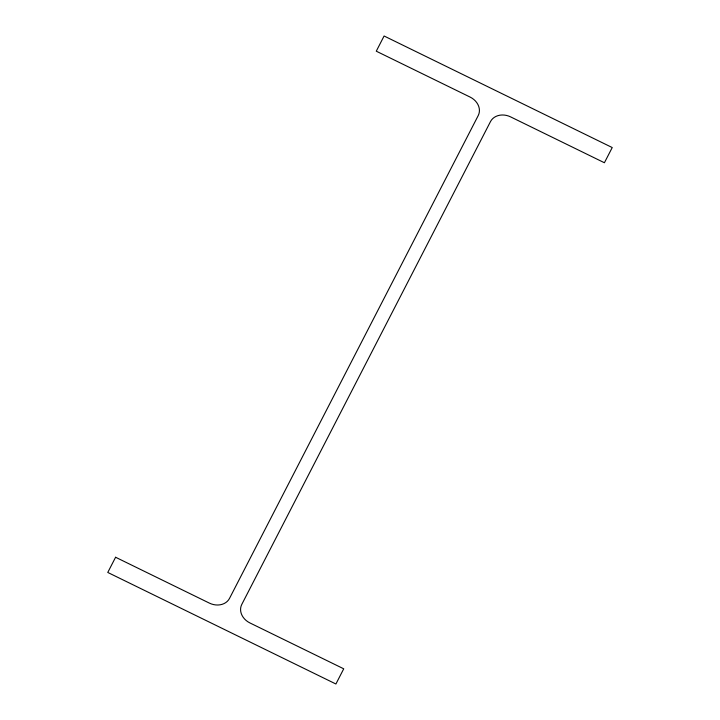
<?xml version="1.0" encoding="UTF-8"?>
<svg xmlns="http://www.w3.org/2000/svg" width="720" height="720" viewBox="0 0 720 720"><rect width="100%" height="100%" fill="white"/><g stroke="black" fill="none" stroke-linecap="round" stroke-linejoin="round"><path stroke-width="1.08" d="M115.596 557.253L107.766 572.445L335.907 684L343.728 668.808L249.93 622.944A15.732 13.059 23.4 0 1 241.785 604.413L490.491 121.59A15.732 13.059 23.4 0 1 510.606 116.883L604.404 162.747L612.234 147.555L384.093 36L376.272 51.192L470.07 97.056A15.732 13.059 23.4 0 1 478.215 115.587L229.509 598.41A15.732 13.059 23.4 0 1 209.394 603.117L115.596 557.253"/></g></svg>
